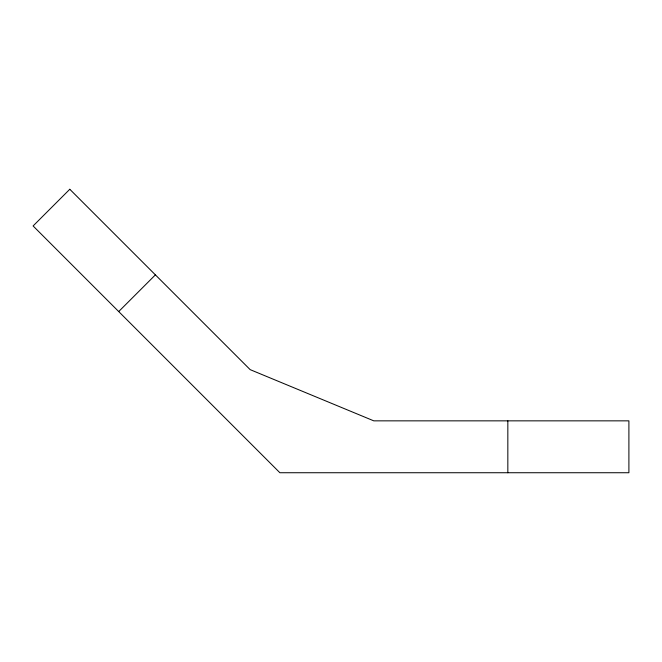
<?xml version="1.0" encoding="UTF-8"?>
<svg xmlns="http://www.w3.org/2000/svg" width="662" height="662" viewBox="0 0 662 662"><rect width="100%" height="100%" fill="white"/><g stroke="black" fill="none" stroke-linecap="round" stroke-linejoin="round"><path stroke-width="0.99" d="M118.705 311.562L155.396 274.871M507.837 420.85L507.837 472.734M69.791 189.266L33.1 225.949L279.885 472.734L628.9 472.734L628.9 420.85L373.798 420.85L250.17 369.644L69.791 189.266"/></g></svg>
